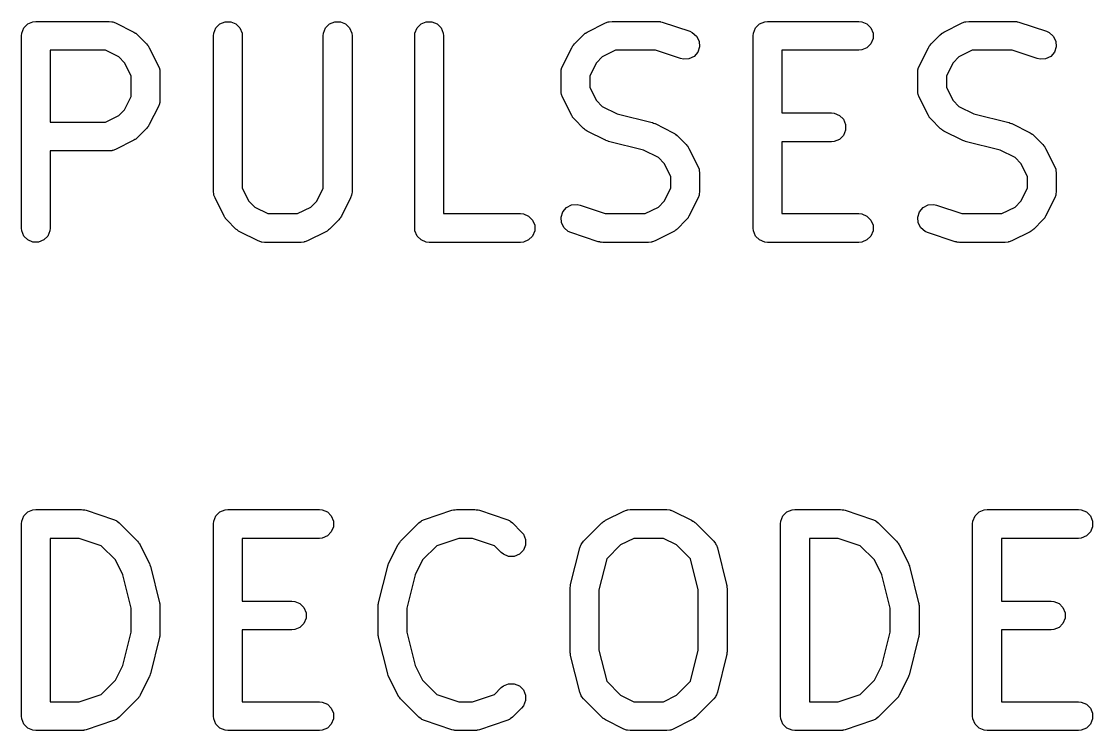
# Model space of a CAD drawing. Header units: inches. Extents: x 4.9 to 6.65, y -5.03 to -3.32.
# Drawn here: x 5.1796 to 5.3992, y -4.2983 to -4.153 of the extents above; entities that cross this region are included whole.
import ezdxf

# ---------------------------------------------------------------- set-up
doc = ezdxf.new("R2010")
doc.units = ezdxf.units.IN
doc.header["$MEASUREMENT"] = 0
doc.layers.add('BLACK', color=250, linetype='CONTINUOUS')

msp = doc.modelspace()

# ---------------------------------------------------------------- linework, layer by layer
at = {"layer": 'BLACK', "linetype": 'CONTINUOUS'}
for p, q in [((5.1801, -4.15433), (5.18091, -4.15351)), ((5.18091, -4.15351), (5.18197, -4.15307)), ((5.18197, -4.15307), (5.18255, -4.15301)), ((5.18255, -4.15301), (5.19755, -4.15301)), ((5.19755, -4.15301), (5.19812, -4.15307)), ((5.19812, -4.15307), (5.19822, -4.15311)), ((5.19822, -4.15311), (5.19833, -4.15312)), ((5.19833, -4.15312), (5.19887, -4.15333)), ((5.19887, -4.15333), (5.20262, -4.1552)), ((5.21947, -4.15433), (5.22028, -4.15351)), ((5.22028, -4.15351), (5.22134, -4.15307)), ((5.22134, -4.15307), (5.2225, -4.15307)), ((5.2225, -4.15307), (5.22356, -4.15351)), ((5.22356, -4.15351), (5.22438, -4.15433)), ((5.24196, -4.15433), (5.24278, -4.15351)), ((5.24278, -4.15351), (5.24384, -4.15307)), ((5.24384, -4.15307), (5.24499, -4.15307)), ((5.24499, -4.15307), (5.24606, -4.15351)), ((5.24606, -4.15351), (5.24687, -4.15433)), ((5.26071, -4.15433), (5.26152, -4.15351)), ((5.26152, -4.15351), (5.26259, -4.15307)), ((5.26259, -4.15307), (5.26374, -4.15307)), ((5.26374, -4.15307), (5.26481, -4.15351)), ((5.26481, -4.15351), (5.26562, -4.15433)), ((5.29559, -4.1552), (5.29934, -4.15333)), ((5.29934, -4.15333), (5.29988, -4.15312)), ((5.29988, -4.15312), (5.29999, -4.15311)), ((5.29999, -4.15311), (5.30008, -4.15307)), ((5.30008, -4.15307), (5.30066, -4.15301)), ((5.30066, -4.15301), (5.31003, -4.15301)), ((5.31003, -4.15301), (5.31033, -4.15304)), ((5.31033, -4.15304), (5.3104, -4.15304)), ((5.3104, -4.15304), (5.31051, -4.15306)), ((5.31051, -4.15306), (5.31061, -4.15307)), ((5.31061, -4.15307), (5.31068, -4.1531)), ((5.31068, -4.1531), (5.31097, -4.15317)), ((5.31097, -4.15317), (5.31659, -4.15504)), ((5.33008, -4.15433), (5.33089, -4.15351)), ((5.33089, -4.15351), (5.33196, -4.15307)), ((5.33196, -4.15307), (5.33253, -4.15301)), ((5.33253, -4.15301), (5.35128, -4.15301)), ((5.35128, -4.15301), (5.35186, -4.15307)), ((5.35186, -4.15307), (5.35292, -4.15351)), ((5.35292, -4.15351), (5.35373, -4.15433)), ((5.36871, -4.1552), (5.37246, -4.15333)), ((5.37246, -4.15333), (5.373, -4.15312)), ((5.373, -4.15312), (5.3731, -4.15311)), ((5.3731, -4.15311), (5.3732, -4.15307)), ((5.3732, -4.15307), (5.37378, -4.15301)), ((5.37378, -4.15301), (5.38315, -4.15301)), ((5.38315, -4.15301), (5.38344, -4.15304)), ((5.38344, -4.15304), (5.38352, -4.15304)), ((5.38352, -4.15304), (5.38362, -4.15306)), ((5.38362, -4.15306), (5.38373, -4.15307)), ((5.38373, -4.15307), (5.3838, -4.1531)), ((5.3838, -4.1531), (5.38408, -4.15317)), ((5.38408, -4.15317), (5.38971, -4.15504)), ((5.1796, -4.15597), (5.17965, -4.15539)), ((5.1796, -4.19534), (5.1796, -4.15597)), ((5.17965, -4.15539), (5.1801, -4.15433)), ((5.20262, -4.1552), (5.20287, -4.15536)), ((5.20287, -4.15536), (5.20294, -4.15539)), ((5.20294, -4.15539), (5.20302, -4.15545)), ((5.20302, -4.15545), (5.20311, -4.15551)), ((5.20311, -4.15551), (5.20316, -4.15557)), ((5.20316, -4.15557), (5.20339, -4.15575)), ((5.20339, -4.15575), (5.20526, -4.15763)), ((5.21897, -4.15597), (5.21902, -4.15539)), ((5.21897, -4.18784), (5.21897, -4.15597)), ((5.21902, -4.15539), (5.21947, -4.15433)), ((5.22438, -4.15433), (5.22482, -4.15539)), ((5.22482, -4.15539), (5.22487, -4.15597)), ((5.22487, -4.15597), (5.22487, -4.18714)), ((5.24146, -4.15597), (5.24152, -4.15539)), ((5.24146, -4.18714), (5.24146, -4.15597)), ((5.24152, -4.15539), (5.24196, -4.15433)), ((5.24687, -4.15433), (5.24731, -4.15539)), ((5.24731, -4.15539), (5.24737, -4.15597)), ((5.24737, -4.15597), (5.24737, -4.18784)), ((5.26021, -4.15597), (5.26027, -4.15539)), ((5.26021, -4.19534), (5.26021, -4.15597)), ((5.26027, -4.15539), (5.26071, -4.15433)), ((5.26562, -4.15433), (5.26606, -4.15539)), ((5.26606, -4.15539), (5.26612, -4.15597)), ((5.26612, -4.15597), (5.26612, -4.19238)), ((5.29295, -4.15763), (5.29482, -4.15575)), ((5.29482, -4.15575), (5.29505, -4.15557)), ((5.29505, -4.15557), (5.2951, -4.15551)), ((5.2951, -4.15551), (5.29519, -4.15545)), ((5.29519, -4.15545), (5.29527, -4.15539)), ((5.29527, -4.15539), (5.29534, -4.15536)), ((5.29534, -4.15536), (5.29559, -4.1552)), ((5.31659, -4.15504), (5.31712, -4.15528)), ((5.31712, -4.15528), (5.31799, -4.15603)), ((5.31799, -4.15603), (5.31851, -4.15706)), ((5.32958, -4.15597), (5.32964, -4.15539)), ((5.32958, -4.19534), (5.32958, -4.15597)), ((5.32964, -4.15539), (5.33008, -4.15433)), ((5.35373, -4.15433), (5.35418, -4.15539)), ((5.35418, -4.15539), (5.35418, -4.15654)), ((5.36606, -4.15763), (5.36794, -4.15575)), ((5.36794, -4.15575), (5.36817, -4.15557)), ((5.36817, -4.15557), (5.36822, -4.15551)), ((5.36822, -4.15551), (5.36831, -4.15545)), ((5.36831, -4.15545), (5.36839, -4.15539)), ((5.36839, -4.15539), (5.36846, -4.15536)), ((5.36846, -4.15536), (5.36871, -4.1552)), ((5.38971, -4.15504), (5.39024, -4.15528)), ((5.39024, -4.15528), (5.39111, -4.15603)), ((5.39111, -4.15603), (5.39162, -4.15706)), ((5.20526, -4.15763), (5.20545, -4.15786)), ((5.20545, -4.15786), (5.20551, -4.15791)), ((5.20551, -4.15791), (5.20556, -4.158)), ((5.20556, -4.158), (5.20563, -4.15808)), ((5.20563, -4.15808), (5.20566, -4.15815)), ((5.20566, -4.15815), (5.20581, -4.1584)), ((5.20581, -4.1584), (5.20769, -4.16215)), ((5.29052, -4.16215), (5.2924, -4.1584)), ((5.2924, -4.1584), (5.29255, -4.15815)), ((5.29255, -4.15815), (5.29258, -4.15808)), ((5.29258, -4.15808), (5.29265, -4.158)), ((5.29265, -4.158), (5.2927, -4.15791)), ((5.2927, -4.15791), (5.29276, -4.15786)), ((5.29276, -4.15786), (5.29295, -4.15763)), ((5.31859, -4.15821), (5.31822, -4.1593)), ((5.31851, -4.15706), (5.31859, -4.15821)), ((5.35292, -4.15842), (5.35186, -4.15886)), ((5.35373, -4.15761), (5.35292, -4.15842)), ((5.35418, -4.15654), (5.35373, -4.15761)), ((5.36364, -4.16215), (5.36551, -4.1584)), ((5.36551, -4.1584), (5.36567, -4.15815)), ((5.36567, -4.15815), (5.3657, -4.15808)), ((5.3657, -4.15808), (5.36576, -4.158)), ((5.36576, -4.158), (5.36582, -4.15791)), ((5.36582, -4.15791), (5.36588, -4.15786)), ((5.36588, -4.15786), (5.36606, -4.15763)), ((5.3917, -4.15821), (5.39134, -4.1593)), ((5.39162, -4.15706), (5.3917, -4.15821)), ((5.19685, -4.15892), (5.1855, -4.15892)), ((5.1855, -4.15892), (5.1855, -4.17364)), ((5.19955, -4.16027), (5.19685, -4.15892)), ((5.20075, -4.16147), (5.19955, -4.16027)), ((5.29866, -4.16027), (5.29746, -4.16147)), ((5.30136, -4.15892), (5.29866, -4.16027)), ((5.30956, -4.15892), (5.30136, -4.15892)), ((5.31472, -4.16064), (5.30956, -4.15892)), ((5.31529, -4.16077), (5.31472, -4.16064)), ((5.31644, -4.16069), (5.31529, -4.16077)), ((5.31747, -4.16017), (5.31644, -4.16069)), ((5.31822, -4.1593), (5.31747, -4.16017)), ((5.35128, -4.15892), (5.33548, -4.15892)), ((5.33548, -4.15892), (5.33548, -4.17176)), ((5.35186, -4.15886), (5.35128, -4.15892)), ((5.37178, -4.16027), (5.37058, -4.16147)), ((5.37447, -4.15892), (5.37178, -4.16027)), ((5.38267, -4.15892), (5.37447, -4.15892)), ((5.38784, -4.16064), (5.38267, -4.15892)), ((5.38841, -4.16077), (5.38784, -4.16064)), ((5.38955, -4.16069), (5.38841, -4.16077)), ((5.39058, -4.16017), (5.38955, -4.16069)), ((5.39134, -4.1593), (5.39058, -4.16017)), ((5.20209, -4.16416), (5.20075, -4.16147)), ((5.20769, -4.16215), (5.2079, -4.16269)), ((5.2079, -4.16269), (5.2079, -4.16279)), ((5.2079, -4.16279), (5.20794, -4.16289)), ((5.20794, -4.16289), (5.208, -4.16347)), ((5.29021, -4.16347), (5.29027, -4.16289)), ((5.29027, -4.16289), (5.29031, -4.16279)), ((5.29031, -4.16269), (5.29052, -4.16215)), ((5.29031, -4.16279), (5.29031, -4.16269)), ((5.29746, -4.16147), (5.29611, -4.16416)), ((5.36332, -4.16347), (5.36338, -4.16289)), ((5.36338, -4.16289), (5.36342, -4.16279)), ((5.36342, -4.16279), (5.36343, -4.16269)), ((5.36343, -4.16269), (5.36364, -4.16215)), ((5.37058, -4.16147), (5.36923, -4.16416)), ((5.20209, -4.16839), (5.20209, -4.16416)), ((5.208, -4.16347), (5.208, -4.16909)), ((5.29021, -4.16722), (5.29021, -4.16347)), ((5.29611, -4.16416), (5.29611, -4.16652)), ((5.36332, -4.16722), (5.36332, -4.16347)), ((5.36923, -4.16416), (5.36923, -4.16652)), ((5.29027, -4.16779), (5.29021, -4.16722)), ((5.29611, -4.16652), (5.29746, -4.16922)), ((5.36338, -4.16779), (5.36332, -4.16722)), ((5.36923, -4.16652), (5.37058, -4.16922)), ((5.20075, -4.17109), (5.20209, -4.16839)), ((5.20794, -4.16967), (5.2079, -4.16976)), ((5.208, -4.16909), (5.20794, -4.16967)), ((5.29031, -4.16789), (5.29027, -4.16779)), ((5.29031, -4.168), (5.29031, -4.16789)), ((5.29052, -4.16854), (5.29031, -4.168)), ((5.2924, -4.17229), (5.29052, -4.16854)), ((5.29746, -4.16922), (5.29866, -4.17041)), ((5.36342, -4.16789), (5.36338, -4.16779)), ((5.36343, -4.168), (5.36342, -4.16789)), ((5.36364, -4.16854), (5.36343, -4.168)), ((5.36551, -4.17229), (5.36364, -4.16854)), ((5.37058, -4.16922), (5.37178, -4.17041)), ((5.19955, -4.17229), (5.20075, -4.17109)), ((5.20769, -4.17041), (5.20581, -4.17416)), ((5.2079, -4.16987), (5.20769, -4.17041)), ((5.2079, -4.16976), (5.2079, -4.16987)), ((5.29866, -4.17041), (5.30169, -4.17193)), ((5.33548, -4.17176), (5.34565, -4.17176)), ((5.34565, -4.17176), (5.34623, -4.17182)), ((5.34623, -4.17182), (5.3473, -4.17226)), ((5.37178, -4.17041), (5.37481, -4.17193)), ((5.1855, -4.17364), (5.19685, -4.17364)), ((5.19685, -4.17364), (5.19955, -4.17229)), ((5.29255, -4.17253), (5.2924, -4.17229)), ((5.29258, -4.17261), (5.29255, -4.17253)), ((5.29265, -4.17269), (5.29258, -4.17261)), ((5.2927, -4.17278), (5.29265, -4.17269)), ((5.29276, -4.17283), (5.2927, -4.17278)), ((5.29295, -4.17305), (5.29276, -4.17283)), ((5.29482, -4.17493), (5.29295, -4.17305)), ((5.30169, -4.17193), (5.30888, -4.17373)), ((5.30888, -4.17373), (5.30892, -4.17374)), ((5.30892, -4.17374), (5.30894, -4.17374)), ((5.30894, -4.17374), (5.30918, -4.17383)), ((5.30918, -4.17383), (5.30942, -4.17392)), ((5.30942, -4.17392), (5.30944, -4.17393)), ((5.30944, -4.17393), (5.30948, -4.17395)), ((5.30948, -4.17395), (5.31323, -4.17582)), ((5.3473, -4.17226), (5.34811, -4.17307)), ((5.34811, -4.17307), (5.34855, -4.17414)), ((5.36567, -4.17253), (5.36551, -4.17229)), ((5.3657, -4.17261), (5.36567, -4.17253)), ((5.36576, -4.17269), (5.3657, -4.17261)), ((5.36582, -4.17278), (5.36576, -4.17269)), ((5.36588, -4.17283), (5.36582, -4.17278)), ((5.36606, -4.17305), (5.36588, -4.17283)), ((5.36794, -4.17493), (5.36606, -4.17305)), ((5.37481, -4.17193), (5.38199, -4.17373)), ((5.38199, -4.17373), (5.38203, -4.17374)), ((5.38203, -4.17374), (5.38206, -4.17374)), ((5.38206, -4.17374), (5.38229, -4.17383)), ((5.38229, -4.17383), (5.38254, -4.17392)), ((5.38254, -4.17392), (5.38255, -4.17393)), ((5.38255, -4.17393), (5.3826, -4.17395)), ((5.3826, -4.17395), (5.38635, -4.17582)), ((5.20526, -4.17493), (5.20339, -4.1768)), ((5.20545, -4.1747), (5.20526, -4.17493)), ((5.20551, -4.17465), (5.20545, -4.1747)), ((5.20556, -4.17456), (5.20551, -4.17465)), ((5.20563, -4.17448), (5.20556, -4.17456)), ((5.20566, -4.17441), (5.20563, -4.17448)), ((5.20581, -4.17416), (5.20566, -4.17441)), ((5.29505, -4.17511), (5.29482, -4.17493)), ((5.2951, -4.17517), (5.29505, -4.17511)), ((5.29519, -4.17523), (5.2951, -4.17517)), ((5.29527, -4.1753), (5.29519, -4.17523)), ((5.29534, -4.17533), (5.29527, -4.1753)), ((5.29559, -4.17548), (5.29534, -4.17533)), ((5.29934, -4.17736), (5.29559, -4.17548)), ((5.31323, -4.17582), (5.31348, -4.17598)), ((5.31348, -4.17598), (5.31355, -4.17601)), ((5.31355, -4.17601), (5.31363, -4.17608)), ((5.31363, -4.17608), (5.31372, -4.17613)), ((5.31372, -4.17613), (5.31377, -4.17619)), ((5.31377, -4.17619), (5.314, -4.17638)), ((5.34855, -4.17529), (5.34811, -4.17636)), ((5.34855, -4.17414), (5.34855, -4.17529)), ((5.36817, -4.17511), (5.36794, -4.17493)), ((5.36822, -4.17517), (5.36817, -4.17511)), ((5.36831, -4.17523), (5.36822, -4.17517)), ((5.36839, -4.1753), (5.36831, -4.17523)), ((5.36846, -4.17533), (5.36839, -4.1753)), ((5.36871, -4.17548), (5.36846, -4.17533)), ((5.37246, -4.17736), (5.36871, -4.17548)), ((5.38635, -4.17582), (5.38659, -4.17598)), ((5.38659, -4.17598), (5.38667, -4.17601)), ((5.38667, -4.17601), (5.38675, -4.17608)), ((5.38675, -4.17608), (5.38684, -4.17613)), ((5.38684, -4.17613), (5.38689, -4.17619)), ((5.38689, -4.17619), (5.38711, -4.17638)), ((5.20262, -4.17736), (5.19887, -4.17923)), ((5.20287, -4.1772), (5.20262, -4.17736)), ((5.20294, -4.17717), (5.20287, -4.1772)), ((5.20302, -4.1771), (5.20294, -4.17717)), ((5.20311, -4.17705), (5.20302, -4.1771)), ((5.20316, -4.17699), (5.20311, -4.17705)), ((5.20339, -4.1768), (5.20316, -4.17699)), ((5.29938, -4.17737), (5.29934, -4.17736)), ((5.2994, -4.17738), (5.29938, -4.17737)), ((5.29964, -4.17747), (5.2994, -4.17738)), ((5.29988, -4.17756), (5.29964, -4.17747)), ((5.2999, -4.17756), (5.29988, -4.17756)), ((5.29994, -4.17758), (5.2999, -4.17756)), ((5.30713, -4.17938), (5.29994, -4.17758)), ((5.314, -4.17638), (5.31587, -4.17825)), ((5.31587, -4.17825), (5.31606, -4.17848)), ((5.34565, -4.17767), (5.33548, -4.17767)), ((5.33548, -4.17767), (5.33548, -4.19238)), ((5.34623, -4.17761), (5.34565, -4.17767)), ((5.3473, -4.17717), (5.34623, -4.17761)), ((5.34811, -4.17636), (5.3473, -4.17717)), ((5.3725, -4.17737), (5.37246, -4.17736)), ((5.37252, -4.17738), (5.3725, -4.17737)), ((5.37276, -4.17747), (5.37252, -4.17738)), ((5.373, -4.17756), (5.37276, -4.17747)), ((5.37302, -4.17756), (5.373, -4.17756)), ((5.37306, -4.17758), (5.37302, -4.17756)), ((5.38024, -4.17938), (5.37306, -4.17758)), ((5.38711, -4.17638), (5.38899, -4.17825)), ((5.38899, -4.17825), (5.38917, -4.17848)), ((5.19755, -4.17954), (5.1855, -4.17954)), ((5.1855, -4.17954), (5.1855, -4.19534)), ((5.19812, -4.17949), (5.19755, -4.17954)), ((5.19822, -4.17945), (5.19812, -4.17949)), ((5.19833, -4.17944), (5.19822, -4.17945)), ((5.19887, -4.17923), (5.19833, -4.17944)), ((5.31016, -4.18089), (5.30713, -4.17938)), ((5.31606, -4.17848), (5.31612, -4.17853)), ((5.31612, -4.17853), (5.31617, -4.17862)), ((5.31617, -4.17862), (5.31624, -4.1787)), ((5.31624, -4.1787), (5.31627, -4.17877)), ((5.31627, -4.17877), (5.31642, -4.17902)), ((5.31642, -4.17902), (5.3183, -4.18277)), ((5.38328, -4.18089), (5.38024, -4.17938)), ((5.38917, -4.17848), (5.38923, -4.17853)), ((5.38923, -4.17853), (5.38929, -4.17862)), ((5.38929, -4.17862), (5.38935, -4.1787)), ((5.38935, -4.1787), (5.38938, -4.17877)), ((5.38938, -4.17877), (5.38954, -4.17902)), ((5.38954, -4.17902), (5.39142, -4.18277)), ((5.31136, -4.18209), (5.31016, -4.18089)), ((5.31271, -4.18479), (5.31136, -4.18209)), ((5.3183, -4.18277), (5.31851, -4.18331)), ((5.38447, -4.18209), (5.38328, -4.18089)), ((5.38582, -4.18479), (5.38447, -4.18209)), ((5.39142, -4.18277), (5.39162, -4.18331)), ((5.31271, -4.18714), (5.31271, -4.18479)), ((5.31851, -4.18331), (5.31851, -4.18341)), ((5.31851, -4.18341), (5.31855, -4.18351)), ((5.31855, -4.18351), (5.31861, -4.18409)), ((5.31861, -4.18409), (5.31861, -4.18784)), ((5.38582, -4.18714), (5.38582, -4.18479)), ((5.39162, -4.18331), (5.39163, -4.18341)), ((5.39163, -4.18341), (5.39167, -4.18351)), ((5.39167, -4.18351), (5.39173, -4.18409)), ((5.39173, -4.18409), (5.39173, -4.18784)), ((5.22487, -4.18714), (5.22622, -4.18984)), ((5.24012, -4.18984), (5.24146, -4.18714)), ((5.31136, -4.18984), (5.31271, -4.18714)), ((5.38447, -4.18984), (5.38582, -4.18714)), ((5.21902, -4.18841), (5.21897, -4.18784)), ((5.21906, -4.18851), (5.21902, -4.18841)), ((5.21907, -4.18862), (5.21906, -4.18851)), ((5.21928, -4.18916), (5.21907, -4.18862)), ((5.22115, -4.19291), (5.21928, -4.18916)), ((5.24706, -4.18916), (5.24518, -4.19291)), ((5.24727, -4.18862), (5.24706, -4.18916)), ((5.24731, -4.18841), (5.24727, -4.18851)), ((5.24727, -4.18851), (5.24727, -4.18862)), ((5.24737, -4.18784), (5.24731, -4.18841)), ((5.3183, -4.18916), (5.31642, -4.19291)), ((5.31851, -4.18862), (5.3183, -4.18916)), ((5.31855, -4.18841), (5.31851, -4.18851)), ((5.31851, -4.18851), (5.31851, -4.18862)), ((5.31861, -4.18784), (5.31855, -4.18841)), ((5.39142, -4.18916), (5.38954, -4.19291)), ((5.39162, -4.18862), (5.39142, -4.18916)), ((5.39163, -4.18851), (5.39162, -4.18862)), ((5.39167, -4.18841), (5.39163, -4.18851)), ((5.39173, -4.18784), (5.39167, -4.18841)), ((5.22622, -4.18984), (5.22742, -4.19104)), ((5.22742, -4.19104), (5.23012, -4.19238)), ((5.23622, -4.19238), (5.23892, -4.19104)), ((5.23892, -4.19104), (5.24012, -4.18984)), ((5.2906, -4.192), (5.29135, -4.19113)), ((5.29135, -4.19113), (5.29238, -4.19061)), ((5.29238, -4.19061), (5.29353, -4.19053)), ((5.29353, -4.19053), (5.2941, -4.19066)), ((5.2941, -4.19066), (5.29926, -4.19238)), ((5.30746, -4.19238), (5.31016, -4.19104)), ((5.31016, -4.19104), (5.31136, -4.18984)), ((5.36371, -4.192), (5.36447, -4.19113)), ((5.36447, -4.19113), (5.3655, -4.19061)), ((5.3655, -4.19061), (5.36665, -4.19053)), ((5.36665, -4.19053), (5.36721, -4.19066)), ((5.36721, -4.19066), (5.37238, -4.19238)), ((5.38058, -4.19238), (5.38328, -4.19104)), ((5.38328, -4.19104), (5.38447, -4.18984)), ((5.22131, -4.19316), (5.22115, -4.19291)), ((5.22134, -4.19323), (5.22131, -4.19316)), ((5.22141, -4.19331), (5.22134, -4.19323)), ((5.22146, -4.1934), (5.22141, -4.19331)), ((5.22152, -4.19345), (5.22146, -4.1934)), ((5.22171, -4.19368), (5.22152, -4.19345)), ((5.22358, -4.19555), (5.22171, -4.19368)), ((5.23012, -4.19238), (5.23622, -4.19238)), ((5.24463, -4.19368), (5.24276, -4.19555)), ((5.24482, -4.19345), (5.24463, -4.19368)), ((5.24488, -4.1934), (5.24482, -4.19345)), ((5.24493, -4.19331), (5.24488, -4.1934)), ((5.245, -4.19323), (5.24493, -4.19331)), ((5.24503, -4.19316), (5.245, -4.19323)), ((5.24518, -4.19291), (5.24503, -4.19316)), ((5.26612, -4.19238), (5.28191, -4.19238)), ((5.28191, -4.19238), (5.28249, -4.19244)), ((5.28249, -4.19244), (5.28355, -4.19288)), ((5.28355, -4.19288), (5.28437, -4.1937)), ((5.28437, -4.1937), (5.28481, -4.19476)), ((5.29023, -4.19309), (5.2906, -4.192)), ((5.29031, -4.19424), (5.29023, -4.19309)), ((5.29926, -4.19238), (5.30746, -4.19238)), ((5.31587, -4.19368), (5.314, -4.19555)), ((5.31606, -4.19345), (5.31587, -4.19368)), ((5.31612, -4.1934), (5.31606, -4.19345)), ((5.31617, -4.19331), (5.31612, -4.1934)), ((5.31624, -4.19323), (5.31617, -4.19331)), ((5.31627, -4.19316), (5.31624, -4.19323)), ((5.31642, -4.19291), (5.31627, -4.19316)), ((5.33548, -4.19238), (5.35128, -4.19238)), ((5.35128, -4.19238), (5.35186, -4.19244)), ((5.35186, -4.19244), (5.35292, -4.19288)), ((5.35292, -4.19288), (5.35373, -4.1937)), ((5.35373, -4.1937), (5.35418, -4.19476)), ((5.36335, -4.19309), (5.36371, -4.192)), ((5.36343, -4.19424), (5.36335, -4.19309)), ((5.37238, -4.19238), (5.38058, -4.19238)), ((5.38899, -4.19368), (5.38711, -4.19555)), ((5.38917, -4.19345), (5.38899, -4.19368)), ((5.38923, -4.1934), (5.38917, -4.19345)), ((5.38929, -4.19331), (5.38923, -4.1934)), ((5.38935, -4.19323), (5.38929, -4.19331)), ((5.38938, -4.19316), (5.38935, -4.19323)), ((5.38954, -4.19291), (5.38938, -4.19316)), ((5.17965, -4.19591), (5.1796, -4.19534)), ((5.1801, -4.19698), (5.17965, -4.19591)), ((5.18545, -4.19591), (5.18501, -4.19698)), ((5.1855, -4.19534), (5.18545, -4.19591)), ((5.22381, -4.19574), (5.22358, -4.19555)), ((5.22386, -4.1958), (5.22381, -4.19574)), ((5.22395, -4.19585), (5.22386, -4.1958)), ((5.22403, -4.19592), (5.22395, -4.19585)), ((5.2241, -4.19595), (5.22403, -4.19592)), ((5.22435, -4.1961), (5.2241, -4.19595)), ((5.24224, -4.19595), (5.24199, -4.1961)), ((5.24231, -4.19592), (5.24224, -4.19595)), ((5.24239, -4.19585), (5.24231, -4.19592)), ((5.24248, -4.1958), (5.24239, -4.19585)), ((5.24253, -4.19574), (5.24248, -4.1958)), ((5.24276, -4.19555), (5.24253, -4.19574)), ((5.26027, -4.19591), (5.26021, -4.19534)), ((5.26071, -4.19698), (5.26027, -4.19591)), ((5.28481, -4.19591), (5.28437, -4.19698)), ((5.28481, -4.19476), (5.28481, -4.19591)), ((5.29083, -4.19527), (5.29031, -4.19424)), ((5.2917, -4.19603), (5.29083, -4.19527)), ((5.31348, -4.19595), (5.31323, -4.1961)), ((5.31355, -4.19592), (5.31348, -4.19595)), ((5.31363, -4.19585), (5.31355, -4.19592)), ((5.31372, -4.1958), (5.31363, -4.19585)), ((5.31377, -4.19574), (5.31372, -4.1958)), ((5.314, -4.19555), (5.31377, -4.19574)), ((5.32964, -4.19591), (5.32958, -4.19534)), ((5.33008, -4.19698), (5.32964, -4.19591)), ((5.35418, -4.19591), (5.35373, -4.19698)), ((5.35418, -4.19476), (5.35418, -4.19591)), ((5.36394, -4.19527), (5.36343, -4.19424)), ((5.36482, -4.19603), (5.36394, -4.19527)), ((5.38659, -4.19595), (5.38635, -4.1961)), ((5.38667, -4.19592), (5.38659, -4.19595)), ((5.38675, -4.19585), (5.38667, -4.19592)), ((5.38684, -4.1958), (5.38675, -4.19585)), ((5.38689, -4.19574), (5.38684, -4.1958)), ((5.38711, -4.19555), (5.38689, -4.19574)), ((5.18091, -4.19779), (5.1801, -4.19698)), ((5.18197, -4.19823), (5.18091, -4.19779)), ((5.18419, -4.19779), (5.18313, -4.19823)), ((5.18501, -4.19698), (5.18419, -4.19779)), ((5.2281, -4.19798), (5.22435, -4.1961)), ((5.22864, -4.19819), (5.2281, -4.19798)), ((5.22875, -4.19819), (5.22864, -4.19819)), ((5.22884, -4.19823), (5.22875, -4.19819)), ((5.23759, -4.19819), (5.23749, -4.19823)), ((5.2377, -4.19819), (5.23759, -4.19819)), ((5.23824, -4.19798), (5.2377, -4.19819)), ((5.24199, -4.1961), (5.23824, -4.19798)), ((5.26152, -4.19779), (5.26071, -4.19698)), ((5.26259, -4.19823), (5.26152, -4.19779)), ((5.28355, -4.19779), (5.28249, -4.19823)), ((5.28437, -4.19698), (5.28355, -4.19779)), ((5.29223, -4.19626), (5.2917, -4.19603)), ((5.29785, -4.19814), (5.29223, -4.19626)), ((5.29814, -4.1982), (5.29785, -4.19814)), ((5.29821, -4.19823), (5.29814, -4.1982)), ((5.30883, -4.19819), (5.30874, -4.19823)), ((5.30894, -4.19819), (5.30883, -4.19819)), ((5.30948, -4.19798), (5.30894, -4.19819)), ((5.31323, -4.1961), (5.30948, -4.19798)), ((5.33089, -4.19779), (5.33008, -4.19698)), ((5.33196, -4.19823), (5.33089, -4.19779)), ((5.35292, -4.19779), (5.35186, -4.19823)), ((5.35373, -4.19698), (5.35292, -4.19779)), ((5.36534, -4.19626), (5.36482, -4.19603)), ((5.37097, -4.19814), (5.36534, -4.19626)), ((5.37125, -4.1982), (5.37097, -4.19814)), ((5.37133, -4.19823), (5.37125, -4.1982)), ((5.38195, -4.19819), (5.38185, -4.19823)), ((5.38206, -4.19819), (5.38195, -4.19819)), ((5.3826, -4.19798), (5.38206, -4.19819)), ((5.38635, -4.1961), (5.3826, -4.19798)), ((5.18313, -4.19823), (5.18197, -4.19823)), ((5.22942, -4.19829), (5.22884, -4.19823)), ((5.23692, -4.19829), (5.22942, -4.19829)), ((5.23749, -4.19823), (5.23692, -4.19829)), ((5.26317, -4.19829), (5.26259, -4.19823)), ((5.28191, -4.19829), (5.26317, -4.19829)), ((5.28249, -4.19823), (5.28191, -4.19829)), ((5.29831, -4.19824), (5.29821, -4.19823)), ((5.29842, -4.19827), (5.29831, -4.19824)), ((5.29849, -4.19826), (5.29842, -4.19827)), ((5.29879, -4.19829), (5.29849, -4.19826)), ((5.30816, -4.19829), (5.29879, -4.19829)), ((5.30874, -4.19823), (5.30816, -4.19829)), ((5.33253, -4.19829), (5.33196, -4.19823)), ((5.35128, -4.19829), (5.33253, -4.19829)), ((5.35186, -4.19823), (5.35128, -4.19829)), ((5.37143, -4.19824), (5.37133, -4.19823)), ((5.37153, -4.19827), (5.37143, -4.19824)), ((5.37161, -4.19826), (5.37153, -4.19827)), ((5.3719, -4.19829), (5.37161, -4.19826)), ((5.38128, -4.19829), (5.3719, -4.19829)), ((5.38185, -4.19823), (5.38128, -4.19829)), ((5.18091, -4.25351), (5.18197, -4.25307)), ((5.18197, -4.25307), (5.18255, -4.25301)), ((5.18255, -4.25301), (5.19192, -4.25301)), ((5.19192, -4.25301), (5.19222, -4.25304)), ((5.19222, -4.25304), (5.19229, -4.25304)), ((5.19229, -4.25304), (5.1924, -4.25306)), ((5.1924, -4.25306), (5.1925, -4.25307)), ((5.1925, -4.25307), (5.19257, -4.2531)), ((5.19257, -4.2531), (5.19286, -4.25317)), ((5.22028, -4.25351), (5.22134, -4.25307)), ((5.22134, -4.25307), (5.22192, -4.25301)), ((5.22192, -4.25301), (5.24067, -4.25301)), ((5.24067, -4.25301), (5.24124, -4.25307)), ((5.24124, -4.25307), (5.24231, -4.25351)), ((5.26786, -4.25317), (5.26814, -4.2531)), ((5.26814, -4.2531), (5.26821, -4.25307)), ((5.26821, -4.25307), (5.26832, -4.25306)), ((5.26832, -4.25306), (5.26842, -4.25304)), ((5.26842, -4.25304), (5.2685, -4.25304)), ((5.2685, -4.25304), (5.26879, -4.25301)), ((5.26879, -4.25301), (5.27254, -4.25301)), ((5.27254, -4.25301), (5.27283, -4.25304)), ((5.27283, -4.25304), (5.27291, -4.25304)), ((5.27291, -4.25304), (5.27301, -4.25306)), ((5.27301, -4.25306), (5.27312, -4.25307)), ((5.27312, -4.25307), (5.27319, -4.2531)), ((5.27319, -4.2531), (5.27347, -4.25317)), ((5.30374, -4.25311), (5.30383, -4.25307)), ((5.30383, -4.25307), (5.30441, -4.25301)), ((5.30441, -4.25301), (5.31191, -4.25301)), ((5.31191, -4.25301), (5.31249, -4.25307)), ((5.31249, -4.25307), (5.31258, -4.25311)), ((5.33652, -4.25351), (5.33758, -4.25307)), ((5.33758, -4.25307), (5.33816, -4.25301)), ((5.33816, -4.25301), (5.34753, -4.25301)), ((5.34753, -4.25301), (5.34782, -4.25304)), ((5.34782, -4.25304), (5.3479, -4.25304)), ((5.3479, -4.25304), (5.348, -4.25306)), ((5.348, -4.25306), (5.34811, -4.25307)), ((5.34811, -4.25307), (5.34818, -4.2531)), ((5.34818, -4.2531), (5.34846, -4.25317)), ((5.37589, -4.25351), (5.37695, -4.25307)), ((5.37695, -4.25307), (5.37753, -4.25301)), ((5.37753, -4.25301), (5.39627, -4.25301)), ((5.39627, -4.25301), (5.39685, -4.25307)), ((5.39685, -4.25307), (5.39791, -4.25351)), ((5.17965, -4.25539), (5.1801, -4.25433)), ((5.1801, -4.25433), (5.18091, -4.25351)), ((5.19286, -4.25317), (5.19848, -4.25504)), ((5.19848, -4.25504), (5.19901, -4.25528)), ((5.19901, -4.25528), (5.19909, -4.25535)), ((5.21902, -4.25539), (5.21947, -4.25433)), ((5.21947, -4.25433), (5.22028, -4.25351)), ((5.24231, -4.25351), (5.24312, -4.25433)), ((5.24312, -4.25433), (5.24356, -4.25539)), ((5.26162, -4.25535), (5.2617, -4.25528)), ((5.2617, -4.25528), (5.26223, -4.25504)), ((5.26223, -4.25504), (5.26786, -4.25317)), ((5.27347, -4.25317), (5.2791, -4.25504)), ((5.2791, -4.25504), (5.27963, -4.25528)), ((5.27963, -4.25528), (5.27971, -4.25535)), ((5.29909, -4.25536), (5.29934, -4.2552)), ((5.29934, -4.2552), (5.30309, -4.25333)), ((5.30309, -4.25333), (5.30363, -4.25312)), ((5.30363, -4.25312), (5.30374, -4.25311)), ((5.31258, -4.25311), (5.31269, -4.25312)), ((5.31269, -4.25312), (5.31323, -4.25333)), ((5.31323, -4.25333), (5.31698, -4.2552)), ((5.31698, -4.2552), (5.31723, -4.25536)), ((5.33526, -4.25539), (5.3357, -4.25433)), ((5.3357, -4.25433), (5.33652, -4.25351)), ((5.34846, -4.25317), (5.35409, -4.25504)), ((5.35409, -4.25504), (5.35462, -4.25528)), ((5.35462, -4.25528), (5.3547, -4.25535)), ((5.37463, -4.25539), (5.37507, -4.25433)), ((5.37507, -4.25433), (5.37589, -4.25351)), ((5.39791, -4.25351), (5.39873, -4.25433)), ((5.39873, -4.25433), (5.39917, -4.25539)), ((5.1796, -4.25597), (5.17965, -4.25539)), ((5.1796, -4.29534), (5.1796, -4.25597)), ((5.19909, -4.25535), (5.19919, -4.25539)), ((5.19919, -4.25539), (5.19964, -4.25575)), ((5.19964, -4.25575), (5.20339, -4.2595)), ((5.21897, -4.25597), (5.21902, -4.25539)), ((5.21897, -4.29534), (5.21897, -4.25597)), ((5.24356, -4.25654), (5.24312, -4.25761)), ((5.24356, -4.25539), (5.24356, -4.25654)), ((5.25733, -4.2595), (5.26108, -4.25575)), ((5.26108, -4.25575), (5.26152, -4.25539)), ((5.26152, -4.25539), (5.26162, -4.25535)), ((5.27971, -4.25535), (5.2798, -4.25539)), ((5.2798, -4.25539), (5.28025, -4.25575)), ((5.28025, -4.25575), (5.28213, -4.25763)), ((5.29482, -4.2595), (5.29857, -4.25575)), ((5.29857, -4.25575), (5.2988, -4.25557)), ((5.2988, -4.25557), (5.29885, -4.25551)), ((5.29885, -4.25551), (5.29894, -4.25545)), ((5.29894, -4.25545), (5.29902, -4.25539)), ((5.29902, -4.25539), (5.29909, -4.25536)), ((5.31723, -4.25536), (5.3173, -4.25539)), ((5.3173, -4.25539), (5.31738, -4.25545)), ((5.31738, -4.25545), (5.31747, -4.25551)), ((5.31747, -4.25551), (5.31752, -4.25557)), ((5.31752, -4.25557), (5.31775, -4.25575)), ((5.31775, -4.25575), (5.3215, -4.2595)), ((5.3352, -4.25597), (5.33526, -4.25539)), ((5.3352, -4.29534), (5.3352, -4.25597)), ((5.3547, -4.25535), (5.35479, -4.25539)), ((5.35479, -4.25539), (5.35524, -4.25575)), ((5.35524, -4.25575), (5.35899, -4.2595)), ((5.37457, -4.25597), (5.37463, -4.25539)), ((5.37457, -4.29534), (5.37457, -4.25597)), ((5.39917, -4.25654), (5.39873, -4.25761)), ((5.39917, -4.25539), (5.39917, -4.25654)), ((5.19145, -4.25892), (5.1855, -4.25892)), ((5.1855, -4.25892), (5.1855, -4.29238)), ((5.19595, -4.26042), (5.19145, -4.25892)), ((5.20339, -4.2595), (5.20357, -4.25973)), ((5.24067, -4.25892), (5.22487, -4.25892)), ((5.22487, -4.25892), (5.22487, -4.27176)), ((5.24124, -4.25886), (5.24067, -4.25892)), ((5.24231, -4.25842), (5.24124, -4.25886)), ((5.24312, -4.25761), (5.24231, -4.25842)), ((5.25714, -4.25973), (5.25733, -4.2595)), ((5.26927, -4.25892), (5.26476, -4.26042)), ((5.27206, -4.25892), (5.26927, -4.25892)), ((5.27657, -4.26042), (5.27206, -4.25892)), ((5.28213, -4.25763), (5.28249, -4.25808)), ((5.28249, -4.25808), (5.28293, -4.25914)), ((5.28293, -4.25914), (5.28293, -4.26029)), ((5.29446, -4.25995), (5.29482, -4.2595)), ((5.30511, -4.25892), (5.30241, -4.26027)), ((5.31121, -4.25892), (5.30511, -4.25892)), ((5.31391, -4.26027), (5.31121, -4.25892)), ((5.3215, -4.2595), (5.32186, -4.25995)), ((5.34705, -4.25892), (5.34111, -4.25892)), ((5.34111, -4.25892), (5.34111, -4.29238)), ((5.35156, -4.26042), (5.34705, -4.25892)), ((5.35899, -4.2595), (5.35918, -4.25973)), ((5.39627, -4.25892), (5.38048, -4.25892)), ((5.38048, -4.25892), (5.38048, -4.27176)), ((5.39685, -4.25886), (5.39627, -4.25892)), ((5.39791, -4.25842), (5.39685, -4.25886)), ((5.39873, -4.25761), (5.39791, -4.25842)), ((5.19887, -4.26334), (5.19595, -4.26042)), ((5.20357, -4.25973), (5.20363, -4.25978)), ((5.20363, -4.25978), (5.20369, -4.25987)), ((5.20369, -4.25987), (5.20375, -4.25995)), ((5.20375, -4.25995), (5.20378, -4.26002)), ((5.20378, -4.26002), (5.20394, -4.26027)), ((5.20394, -4.26027), (5.20581, -4.26402)), ((5.2549, -4.26402), (5.25677, -4.26027)), ((5.25677, -4.26027), (5.25693, -4.26002)), ((5.25693, -4.26002), (5.25696, -4.25995)), ((5.25696, -4.25995), (5.25703, -4.25987)), ((5.25703, -4.25987), (5.25708, -4.25978)), ((5.25708, -4.25978), (5.25714, -4.25973)), ((5.26476, -4.26042), (5.26184, -4.26334)), ((5.27795, -4.2618), (5.27657, -4.26042)), ((5.2784, -4.26217), (5.27795, -4.2618)), ((5.28249, -4.26136), (5.28168, -4.26217)), ((5.28293, -4.26029), (5.28249, -4.26136)), ((5.29217, -4.26837), (5.29405, -4.26088)), ((5.29405, -4.26088), (5.29424, -4.26033)), ((5.29424, -4.26033), (5.29437, -4.26015)), ((5.29437, -4.26015), (5.29446, -4.25995)), ((5.30241, -4.26027), (5.29958, -4.2631)), ((5.31674, -4.2631), (5.31391, -4.26027)), ((5.32186, -4.25995), (5.32195, -4.26015)), ((5.32195, -4.26015), (5.32208, -4.26033)), ((5.32208, -4.26033), (5.32227, -4.26088)), ((5.32227, -4.26088), (5.32415, -4.26837)), ((5.35448, -4.26334), (5.35156, -4.26042)), ((5.35918, -4.25973), (5.35924, -4.25978)), ((5.35924, -4.25978), (5.35929, -4.25987)), ((5.35929, -4.25987), (5.35936, -4.25995)), ((5.35936, -4.25995), (5.35939, -4.26002)), ((5.35939, -4.26002), (5.35954, -4.26027)), ((5.35954, -4.26027), (5.36142, -4.26402)), ((5.20039, -4.26637), (5.19887, -4.26334)), ((5.20581, -4.26402), (5.20583, -4.26406)), ((5.20583, -4.26406), (5.20584, -4.26408)), ((5.20584, -4.26408), (5.20593, -4.26432)), ((5.25478, -4.26432), (5.25487, -4.26408)), ((5.25487, -4.26408), (5.25488, -4.26406)), ((5.25488, -4.26406), (5.2549, -4.26402)), ((5.26184, -4.26334), (5.26033, -4.26637)), ((5.27946, -4.26261), (5.2784, -4.26217)), ((5.28061, -4.26261), (5.27946, -4.26261)), ((5.28168, -4.26217), (5.28061, -4.26261)), ((5.29958, -4.2631), (5.29799, -4.26945)), ((5.31833, -4.26945), (5.31674, -4.2631)), ((5.35599, -4.26637), (5.35448, -4.26334)), ((5.36142, -4.26402), (5.36144, -4.26406)), ((5.36144, -4.26406), (5.36145, -4.26408)), ((5.36145, -4.26408), (5.36153, -4.26432)), ((5.20593, -4.26432), (5.20602, -4.26456)), ((5.20602, -4.26456), (5.20602, -4.26458)), ((5.20602, -4.26458), (5.20604, -4.26462)), ((5.20604, -4.26462), (5.20791, -4.27212)), ((5.2528, -4.27212), (5.25468, -4.26462)), ((5.25468, -4.26462), (5.25469, -4.26458)), ((5.25469, -4.26456), (5.25478, -4.26432)), ((5.25469, -4.26458), (5.25469, -4.26456)), ((5.36153, -4.26432), (5.36163, -4.26456)), ((5.36163, -4.26456), (5.36163, -4.26458)), ((5.36163, -4.26458), (5.36164, -4.26462)), ((5.36164, -4.26462), (5.36352, -4.27212)), ((5.20209, -4.2732), (5.20039, -4.26637)), ((5.26033, -4.26637), (5.25862, -4.2732)), ((5.29214, -4.26851), (5.29216, -4.26847)), ((5.29216, -4.26847), (5.29217, -4.26837)), ((5.32415, -4.26837), (5.32416, -4.26847)), ((5.32416, -4.26847), (5.32418, -4.26851)), ((5.3577, -4.2732), (5.35599, -4.26637)), ((5.29208, -4.26909), (5.29209, -4.26899)), ((5.29208, -4.28221), (5.29208, -4.26909)), ((5.29209, -4.26895), (5.29212, -4.26873)), ((5.29209, -4.26899), (5.29209, -4.26895)), ((5.29212, -4.26873), (5.29214, -4.26851)), ((5.29799, -4.26945), (5.29799, -4.28185)), ((5.31833, -4.28185), (5.31833, -4.26945)), ((5.32418, -4.26851), (5.3242, -4.26873)), ((5.3242, -4.26873), (5.32423, -4.26895)), ((5.32423, -4.26895), (5.32423, -4.26899)), ((5.32423, -4.26899), (5.32424, -4.26909)), ((5.32424, -4.26909), (5.32424, -4.28221)), ((5.20791, -4.27212), (5.20793, -4.27222)), ((5.20793, -4.27222), (5.20794, -4.27226)), ((5.20794, -4.27226), (5.20796, -4.27248)), ((5.20796, -4.27248), (5.208, -4.2727)), ((5.208, -4.2727), (5.20799, -4.27274)), ((5.20799, -4.27274), (5.208, -4.27284)), ((5.208, -4.27284), (5.208, -4.27846)), ((5.22487, -4.27176), (5.23504, -4.27176)), ((5.23504, -4.27176), (5.23562, -4.27182)), ((5.23562, -4.27182), (5.23668, -4.27226)), ((5.23668, -4.27226), (5.2375, -4.27307)), ((5.25271, -4.27284), (5.25272, -4.27274)), ((5.25271, -4.27846), (5.25271, -4.27284)), ((5.25272, -4.2727), (5.25275, -4.27248)), ((5.25272, -4.27274), (5.25272, -4.2727)), ((5.25275, -4.27248), (5.25277, -4.27226)), ((5.25277, -4.27226), (5.25279, -4.27222)), ((5.25279, -4.27222), (5.2528, -4.27212)), ((5.36352, -4.27212), (5.36353, -4.27222)), ((5.36353, -4.27222), (5.36355, -4.27226)), ((5.36355, -4.27226), (5.36357, -4.27248)), ((5.36357, -4.27248), (5.3636, -4.2727)), ((5.3636, -4.2727), (5.3636, -4.27274)), ((5.3636, -4.27274), (5.36361, -4.27284)), ((5.36361, -4.27284), (5.36361, -4.27846)), ((5.38048, -4.27176), (5.39065, -4.27176)), ((5.39065, -4.27176), (5.39123, -4.27182)), ((5.39123, -4.27182), (5.39229, -4.27226)), ((5.39229, -4.27226), (5.3931, -4.27307)), ((5.20209, -4.2781), (5.20209, -4.2732)), ((5.2375, -4.27307), (5.23794, -4.27414)), ((5.23794, -4.27414), (5.23794, -4.27529)), ((5.25862, -4.2732), (5.25862, -4.2781)), ((5.3577, -4.2781), (5.3577, -4.2732)), ((5.3931, -4.27307), (5.39355, -4.27414)), ((5.39355, -4.27414), (5.39355, -4.27529)), ((5.23668, -4.27717), (5.23562, -4.27761)), ((5.2375, -4.27636), (5.23668, -4.27717)), ((5.23794, -4.27529), (5.2375, -4.27636)), ((5.39229, -4.27717), (5.39123, -4.27761)), ((5.3931, -4.27636), (5.39229, -4.27717)), ((5.39355, -4.27529), (5.3931, -4.27636)), ((5.20039, -4.28493), (5.20209, -4.2781)), ((5.20791, -4.27918), (5.20604, -4.28668)), ((5.20793, -4.27908), (5.20791, -4.27918)), ((5.20794, -4.27904), (5.20793, -4.27908)), ((5.20796, -4.27882), (5.20794, -4.27904)), ((5.208, -4.27861), (5.20796, -4.27882)), ((5.208, -4.27846), (5.20799, -4.27856)), ((5.20799, -4.27856), (5.208, -4.27861)), ((5.23504, -4.27767), (5.22487, -4.27767)), ((5.22487, -4.27767), (5.22487, -4.29238)), ((5.23562, -4.27761), (5.23504, -4.27767)), ((5.25272, -4.27856), (5.25271, -4.27846)), ((5.25272, -4.27861), (5.25272, -4.27856)), ((5.25275, -4.27882), (5.25272, -4.27861)), ((5.25277, -4.27904), (5.25275, -4.27882)), ((5.25279, -4.27908), (5.25277, -4.27904)), ((5.2528, -4.27918), (5.25279, -4.27908)), ((5.25468, -4.28668), (5.2528, -4.27918)), ((5.25862, -4.2781), (5.26033, -4.28493)), ((5.35599, -4.28493), (5.3577, -4.2781)), ((5.36352, -4.27918), (5.36164, -4.28668)), ((5.36353, -4.27908), (5.36352, -4.27918)), ((5.36355, -4.27904), (5.36353, -4.27908)), ((5.36357, -4.27882), (5.36355, -4.27904)), ((5.3636, -4.27861), (5.36357, -4.27882)), ((5.36361, -4.27846), (5.3636, -4.27856)), ((5.3636, -4.27856), (5.3636, -4.27861)), ((5.39065, -4.27767), (5.38048, -4.27767)), ((5.38048, -4.27767), (5.38048, -4.29238)), ((5.39123, -4.27761), (5.39065, -4.27767)), ((5.29209, -4.28231), (5.29208, -4.28221)), ((5.29209, -4.28236), (5.29209, -4.28231)), ((5.29212, -4.28257), (5.29209, -4.28236)), ((5.29214, -4.28279), (5.29212, -4.28257)), ((5.29216, -4.28283), (5.29214, -4.28279)), ((5.29217, -4.28293), (5.29216, -4.28283)), ((5.29405, -4.29043), (5.29217, -4.28293)), ((5.29799, -4.28185), (5.29958, -4.2882)), ((5.31674, -4.2882), (5.31833, -4.28185)), ((5.32415, -4.28293), (5.32227, -4.29043)), ((5.32416, -4.28283), (5.32415, -4.28293)), ((5.32418, -4.28279), (5.32416, -4.28283)), ((5.3242, -4.28257), (5.32418, -4.28279)), ((5.32423, -4.28236), (5.3242, -4.28257)), ((5.32424, -4.28221), (5.32423, -4.28231)), ((5.32423, -4.28231), (5.32423, -4.28236)), ((5.19887, -4.28796), (5.20039, -4.28493)), ((5.26033, -4.28493), (5.26184, -4.28796)), ((5.35448, -4.28796), (5.35599, -4.28493)), ((5.19595, -4.29088), (5.19887, -4.28796)), ((5.20581, -4.28728), (5.20394, -4.29103)), ((5.20583, -4.28724), (5.20581, -4.28728)), ((5.20584, -4.28722), (5.20583, -4.28724)), ((5.20593, -4.28698), (5.20584, -4.28722)), ((5.20602, -4.28674), (5.20593, -4.28698)), ((5.20604, -4.28668), (5.20602, -4.28672)), ((5.20602, -4.28672), (5.20602, -4.28674)), ((5.25469, -4.28672), (5.25468, -4.28668)), ((5.25469, -4.28674), (5.25469, -4.28672)), ((5.25478, -4.28698), (5.25469, -4.28674)), ((5.25487, -4.28722), (5.25478, -4.28698)), ((5.25488, -4.28724), (5.25487, -4.28722)), ((5.2549, -4.28728), (5.25488, -4.28724)), ((5.25677, -4.29103), (5.2549, -4.28728)), ((5.26184, -4.28796), (5.26476, -4.29088)), ((5.29958, -4.2882), (5.30241, -4.29104)), ((5.31391, -4.29104), (5.31674, -4.2882)), ((5.35156, -4.29088), (5.35448, -4.28796)), ((5.36142, -4.28728), (5.35954, -4.29103)), ((5.36144, -4.28724), (5.36142, -4.28728)), ((5.36145, -4.28722), (5.36144, -4.28724)), ((5.36153, -4.28698), (5.36145, -4.28722)), ((5.36163, -4.28674), (5.36153, -4.28698)), ((5.36164, -4.28668), (5.36163, -4.28672)), ((5.36163, -4.28672), (5.36163, -4.28674)), ((5.27657, -4.29088), (5.27795, -4.2895)), ((5.27795, -4.2895), (5.2784, -4.28913)), ((5.2784, -4.28913), (5.27946, -4.28869)), ((5.27946, -4.28869), (5.28061, -4.28869)), ((5.28061, -4.28869), (5.28168, -4.28913)), ((5.28168, -4.28913), (5.28249, -4.28995)), ((5.28249, -4.28995), (5.28293, -4.29101)), ((5.29424, -4.29097), (5.29405, -4.29043)), ((5.32227, -4.29043), (5.32208, -4.29097)), ((5.1855, -4.29238), (5.19145, -4.29238)), ((5.19145, -4.29238), (5.19595, -4.29088)), ((5.20339, -4.2918), (5.19964, -4.29555)), ((5.20357, -4.29157), (5.20339, -4.2918)), ((5.20363, -4.29152), (5.20357, -4.29157)), ((5.20369, -4.29143), (5.20363, -4.29152)), ((5.20375, -4.29135), (5.20369, -4.29143)), ((5.20378, -4.29128), (5.20375, -4.29135)), ((5.20394, -4.29103), (5.20378, -4.29128)), ((5.22487, -4.29238), (5.24067, -4.29238)), ((5.24067, -4.29238), (5.24124, -4.29244)), ((5.24124, -4.29244), (5.24231, -4.29288)), ((5.25693, -4.29128), (5.25677, -4.29103)), ((5.25696, -4.29135), (5.25693, -4.29128)), ((5.25703, -4.29143), (5.25696, -4.29135)), ((5.25708, -4.29152), (5.25703, -4.29143)), ((5.25714, -4.29157), (5.25708, -4.29152)), ((5.25733, -4.2918), (5.25714, -4.29157)), ((5.26108, -4.29555), (5.25733, -4.2918)), ((5.26476, -4.29088), (5.26927, -4.29238)), ((5.26927, -4.29238), (5.27206, -4.29238)), ((5.27206, -4.29238), (5.27657, -4.29088)), ((5.28293, -4.29216), (5.28249, -4.29323)), ((5.28293, -4.29101), (5.28293, -4.29216)), ((5.29437, -4.29115), (5.29424, -4.29097)), ((5.29446, -4.29135), (5.29437, -4.29115)), ((5.29482, -4.2918), (5.29446, -4.29135)), ((5.29857, -4.29555), (5.29482, -4.2918)), ((5.30241, -4.29104), (5.30511, -4.29238)), ((5.30511, -4.29238), (5.31121, -4.29238)), ((5.31121, -4.29238), (5.31391, -4.29104)), ((5.3215, -4.2918), (5.31775, -4.29555)), ((5.32186, -4.29135), (5.3215, -4.2918)), ((5.32195, -4.29115), (5.32186, -4.29135)), ((5.32208, -4.29097), (5.32195, -4.29115)), ((5.34111, -4.29238), (5.34705, -4.29238)), ((5.34705, -4.29238), (5.35156, -4.29088)), ((5.35899, -4.2918), (5.35524, -4.29555)), ((5.35918, -4.29157), (5.35899, -4.2918)), ((5.35924, -4.29152), (5.35918, -4.29157)), ((5.35929, -4.29143), (5.35924, -4.29152)), ((5.35936, -4.29135), (5.35929, -4.29143)), ((5.35939, -4.29128), (5.35936, -4.29135)), ((5.35954, -4.29103), (5.35939, -4.29128)), ((5.38048, -4.29238), (5.39627, -4.29238)), ((5.39627, -4.29238), (5.39685, -4.29244)), ((5.39685, -4.29244), (5.39791, -4.29288)), ((5.24231, -4.29288), (5.24312, -4.2937)), ((5.24312, -4.2937), (5.24356, -4.29476)), ((5.24356, -4.29476), (5.24356, -4.29591)), ((5.28213, -4.29368), (5.28025, -4.29555)), ((5.28249, -4.29323), (5.28213, -4.29368)), ((5.39791, -4.29288), (5.39873, -4.2937)), ((5.39873, -4.2937), (5.39917, -4.29476)), ((5.39917, -4.29476), (5.39917, -4.29591)), ((5.17965, -4.29591), (5.1796, -4.29534)), ((5.1801, -4.29698), (5.17965, -4.29591)), ((5.18091, -4.29779), (5.1801, -4.29698)), ((5.19848, -4.29626), (5.19286, -4.29814)), ((5.19901, -4.29603), (5.19848, -4.29626)), ((5.19909, -4.29596), (5.19901, -4.29603)), ((5.19919, -4.29592), (5.19909, -4.29596)), ((5.19964, -4.29555), (5.19919, -4.29592)), ((5.21902, -4.29591), (5.21897, -4.29534)), ((5.21947, -4.29698), (5.21902, -4.29591)), ((5.22028, -4.29779), (5.21947, -4.29698)), ((5.24312, -4.29698), (5.24231, -4.29779)), ((5.24356, -4.29591), (5.24312, -4.29698)), ((5.26152, -4.29592), (5.26108, -4.29555)), ((5.26162, -4.29596), (5.26152, -4.29592)), ((5.2617, -4.29603), (5.26162, -4.29596)), ((5.26223, -4.29626), (5.2617, -4.29603)), ((5.26786, -4.29814), (5.26223, -4.29626)), ((5.2791, -4.29626), (5.27347, -4.29814)), ((5.27963, -4.29603), (5.2791, -4.29626)), ((5.27971, -4.29596), (5.27963, -4.29603)), ((5.2798, -4.29592), (5.27971, -4.29596)), ((5.28025, -4.29555), (5.2798, -4.29592)), ((5.2988, -4.29574), (5.29857, -4.29555)), ((5.29885, -4.2958), (5.2988, -4.29574)), ((5.29894, -4.29585), (5.29885, -4.2958)), ((5.29902, -4.29592), (5.29894, -4.29585)), ((5.29909, -4.29595), (5.29902, -4.29592)), ((5.29934, -4.2961), (5.29909, -4.29595)), ((5.30309, -4.29798), (5.29934, -4.2961)), ((5.31698, -4.2961), (5.31323, -4.29798)), ((5.31723, -4.29595), (5.31698, -4.2961)), ((5.3173, -4.29592), (5.31723, -4.29595)), ((5.31738, -4.29585), (5.3173, -4.29592)), ((5.31747, -4.2958), (5.31738, -4.29585)), ((5.31752, -4.29574), (5.31747, -4.2958)), ((5.31775, -4.29555), (5.31752, -4.29574)), ((5.33526, -4.29591), (5.3352, -4.29534)), ((5.3357, -4.29698), (5.33526, -4.29591)), ((5.33652, -4.29779), (5.3357, -4.29698)), ((5.35409, -4.29626), (5.34846, -4.29814)), ((5.35462, -4.29603), (5.35409, -4.29626)), ((5.3547, -4.29596), (5.35462, -4.29603)), ((5.35479, -4.29592), (5.3547, -4.29596)), ((5.35524, -4.29555), (5.35479, -4.29592)), ((5.37463, -4.29591), (5.37457, -4.29534)), ((5.37507, -4.29698), (5.37463, -4.29591)), ((5.37589, -4.29779), (5.37507, -4.29698)), ((5.39873, -4.29698), (5.39791, -4.29779)), ((5.39917, -4.29591), (5.39873, -4.29698)), ((5.18197, -4.29823), (5.18091, -4.29779)), ((5.18255, -4.29829), (5.18197, -4.29823)), ((5.19192, -4.29829), (5.18255, -4.29829)), ((5.19222, -4.29826), (5.19192, -4.29829)), ((5.19229, -4.29827), (5.19222, -4.29826)), ((5.1924, -4.29824), (5.19229, -4.29827)), ((5.1925, -4.29823), (5.1924, -4.29824)), ((5.19257, -4.2982), (5.1925, -4.29823)), ((5.19286, -4.29814), (5.19257, -4.2982)), ((5.22134, -4.29823), (5.22028, -4.29779)), ((5.22192, -4.29829), (5.22134, -4.29823)), ((5.24067, -4.29829), (5.22192, -4.29829)), ((5.24124, -4.29823), (5.24067, -4.29829)), ((5.24231, -4.29779), (5.24124, -4.29823)), ((5.26814, -4.2982), (5.26786, -4.29814)), ((5.26821, -4.29823), (5.26814, -4.2982)), ((5.26832, -4.29824), (5.26821, -4.29823)), ((5.26842, -4.29827), (5.26832, -4.29824)), ((5.2685, -4.29826), (5.26842, -4.29827)), ((5.26879, -4.29829), (5.2685, -4.29826)), ((5.27254, -4.29829), (5.26879, -4.29829)), ((5.27283, -4.29826), (5.27254, -4.29829)), ((5.27291, -4.29827), (5.27283, -4.29826)), ((5.27301, -4.29824), (5.27291, -4.29827)), ((5.27312, -4.29823), (5.27301, -4.29824)), ((5.27319, -4.2982), (5.27312, -4.29823)), ((5.27347, -4.29814), (5.27319, -4.2982)), ((5.30363, -4.29819), (5.30309, -4.29798)), ((5.30374, -4.29819), (5.30363, -4.29819)), ((5.30383, -4.29823), (5.30374, -4.29819)), ((5.30441, -4.29829), (5.30383, -4.29823)), ((5.31191, -4.29829), (5.30441, -4.29829)), ((5.31249, -4.29823), (5.31191, -4.29829)), ((5.31258, -4.29819), (5.31249, -4.29823)), ((5.31269, -4.29819), (5.31258, -4.29819)), ((5.31323, -4.29798), (5.31269, -4.29819)), ((5.33758, -4.29823), (5.33652, -4.29779)), ((5.33816, -4.29829), (5.33758, -4.29823)), ((5.34753, -4.29829), (5.33816, -4.29829)), ((5.34782, -4.29826), (5.34753, -4.29829)), ((5.3479, -4.29827), (5.34782, -4.29826)), ((5.348, -4.29824), (5.3479, -4.29827)), ((5.34811, -4.29823), (5.348, -4.29824)), ((5.34818, -4.2982), (5.34811, -4.29823)), ((5.34846, -4.29814), (5.34818, -4.2982)), ((5.37695, -4.29823), (5.37589, -4.29779)), ((5.37753, -4.29829), (5.37695, -4.29823)), ((5.39627, -4.29829), (5.37753, -4.29829)), ((5.39685, -4.29823), (5.39627, -4.29829)), ((5.39791, -4.29779), (5.39685, -4.29823))]:
    msp.add_line(p, q, dxfattribs=at)

doc.saveas('drawing.dxf')
